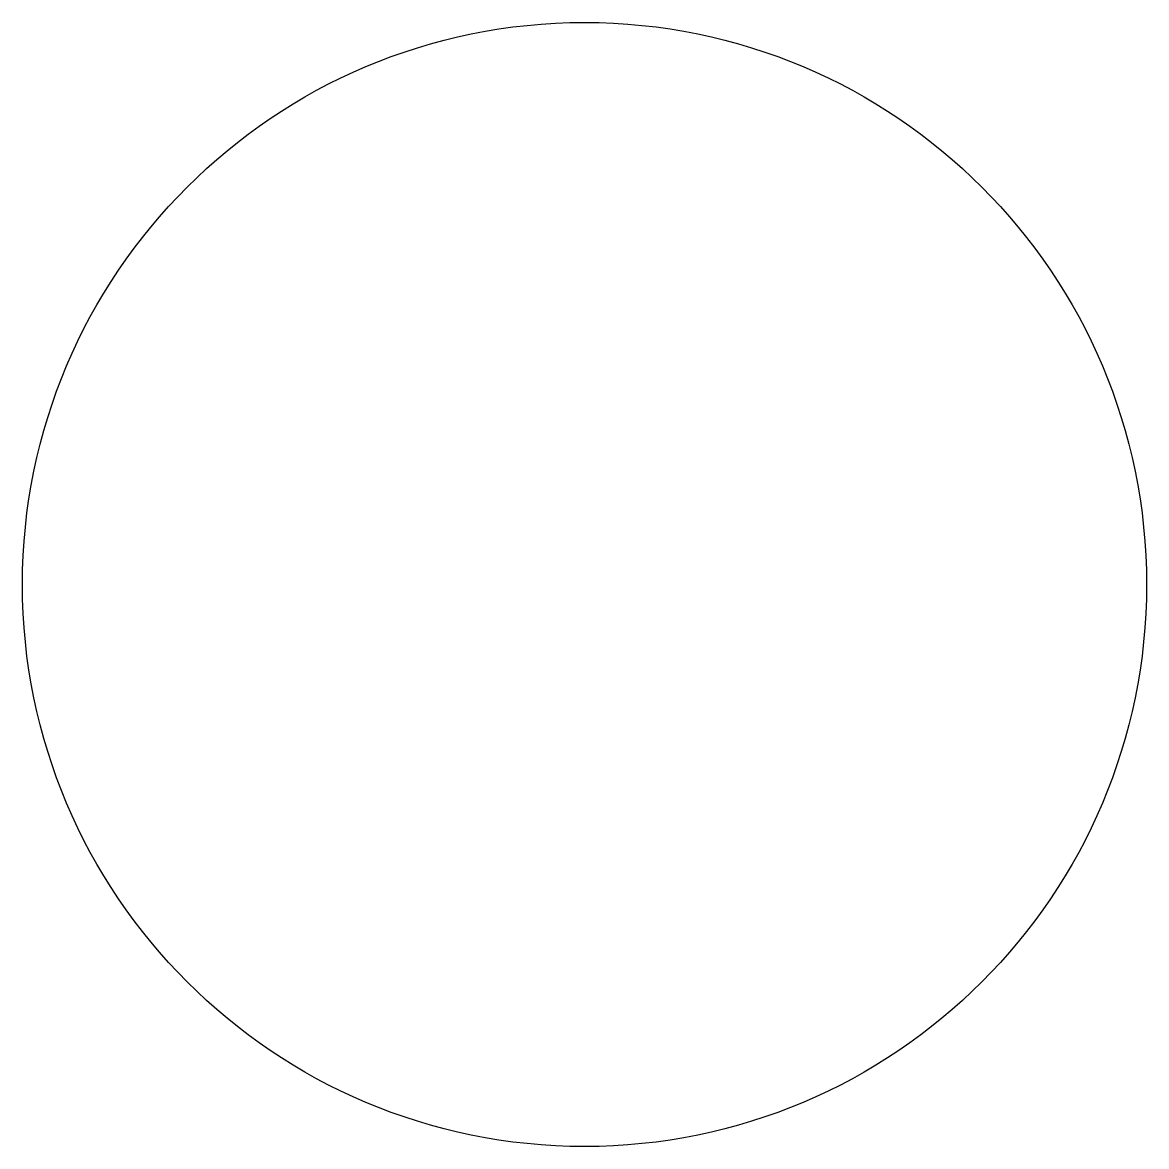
# Model space of a CAD drawing. Units: millimetres at full size, sheet at 1:100. Extents: x -9429 to 15061, y -15735 to 8755.
import ezdxf

# ---------------------------------------------------------------- set-up
doc = ezdxf.new("R2010")
doc.units = ezdxf.units.MM
doc.header["$LTSCALE"] = 100
doc.layers.add('0-0', color=7, linetype='Continuous')

msp = doc.modelspace()

# ---------------------------------------------------------------- linework, layer by layer
at = {"layer": '0-0'}
msp.add_circle((2816.3, -3489.8), 12244.9, dxfattribs=at)
msp.add_circle((2816.3, -3489.8), 12244.9, dxfattribs=at)

doc.saveas('drawing.dxf')
